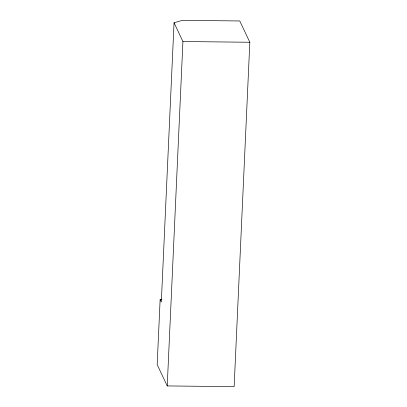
<?xml version="1.0" encoding="UTF-8"?>
<svg xmlns="http://www.w3.org/2000/svg" width="407" height="407" viewBox="0 0 407 407"><rect width="100%" height="100%" fill="white"/><g stroke="black" fill="none" stroke-linecap="round" stroke-linejoin="round"><path stroke-width="0.61" d="M160.139 299.486L157.173 364.641L167.236 385.928L234.137 386.65L249.827 42.252L239.764 20.966L182.422 20.35L174.048 22.751L161.325 301.994L160.139 299.486L161.935 299.506M167.236 385.928L182.926 41.534L174.048 22.751M182.926 41.534L249.827 42.252"/></g></svg>
